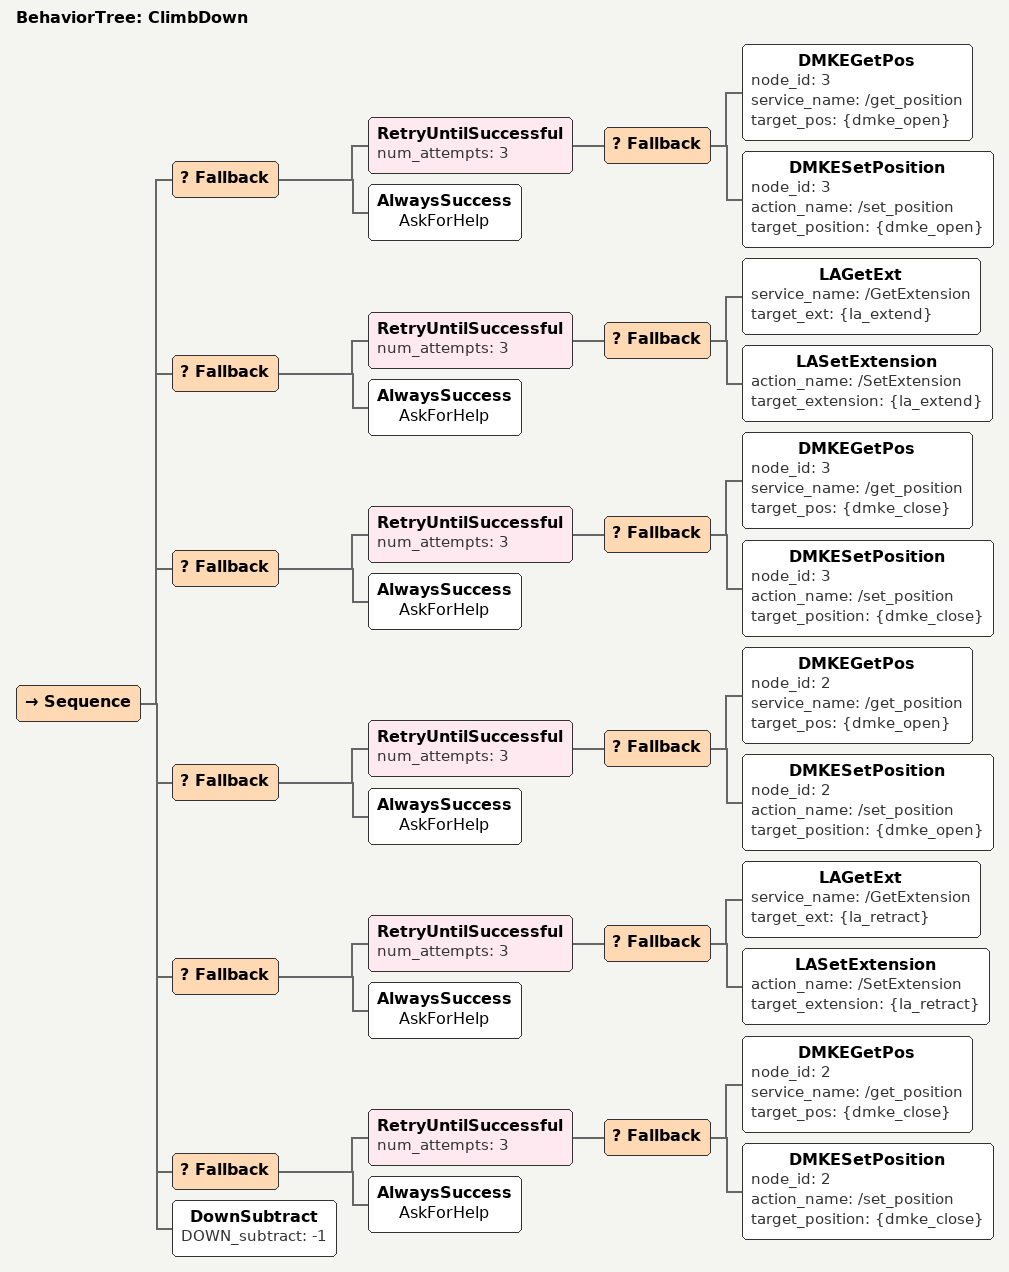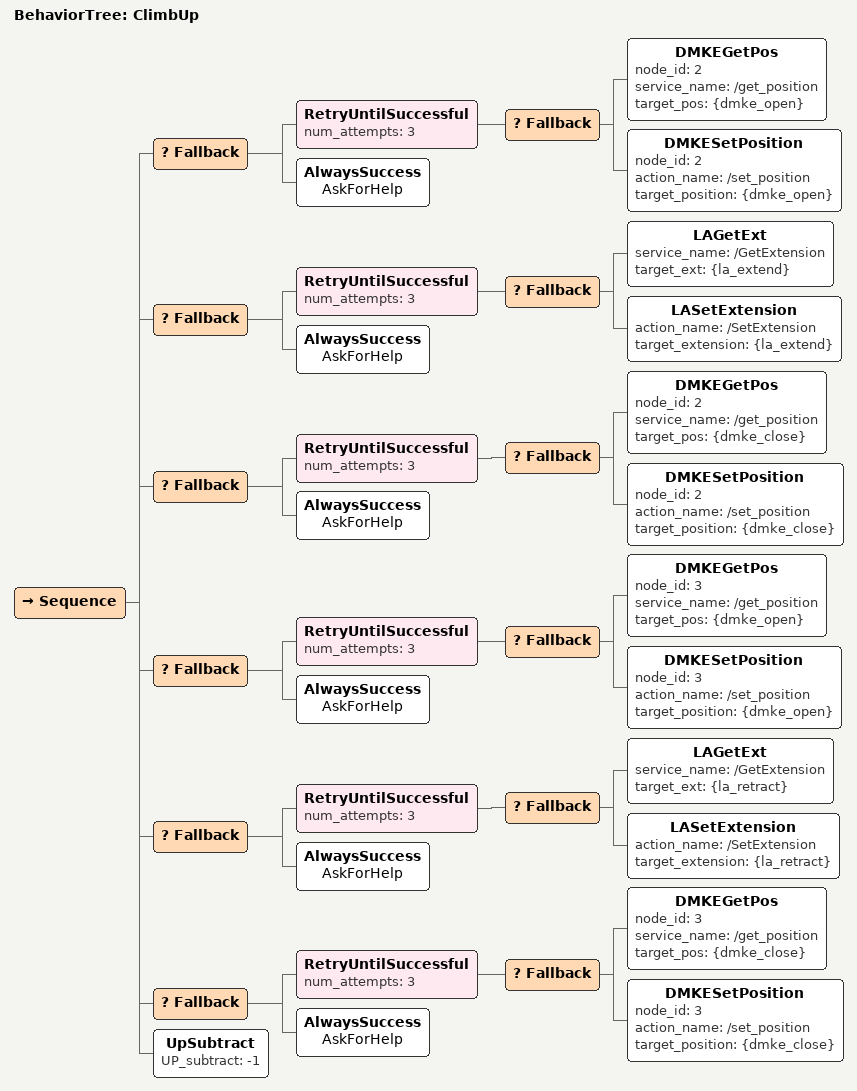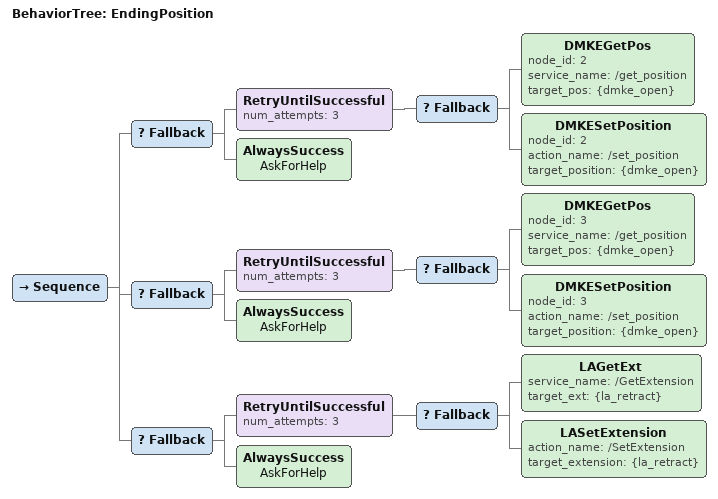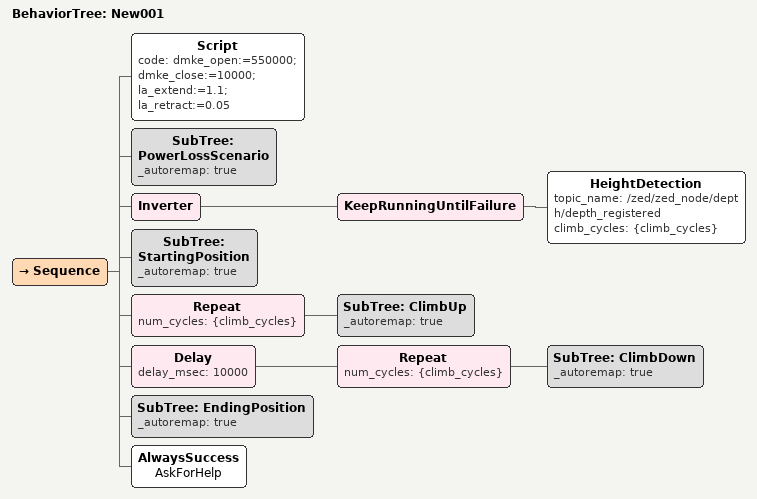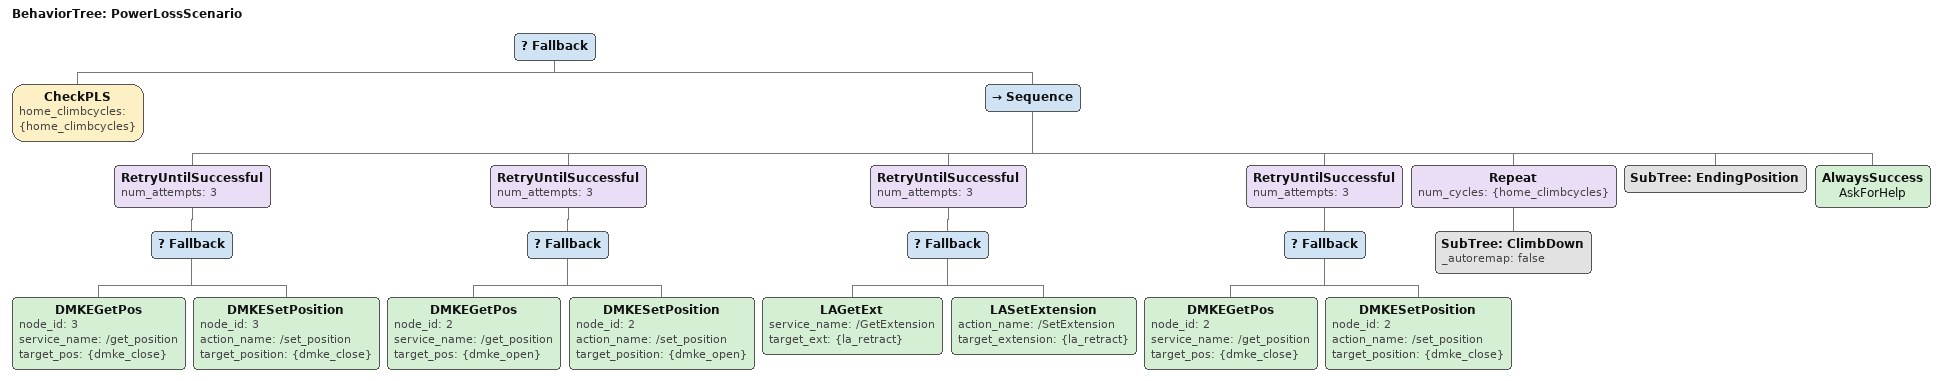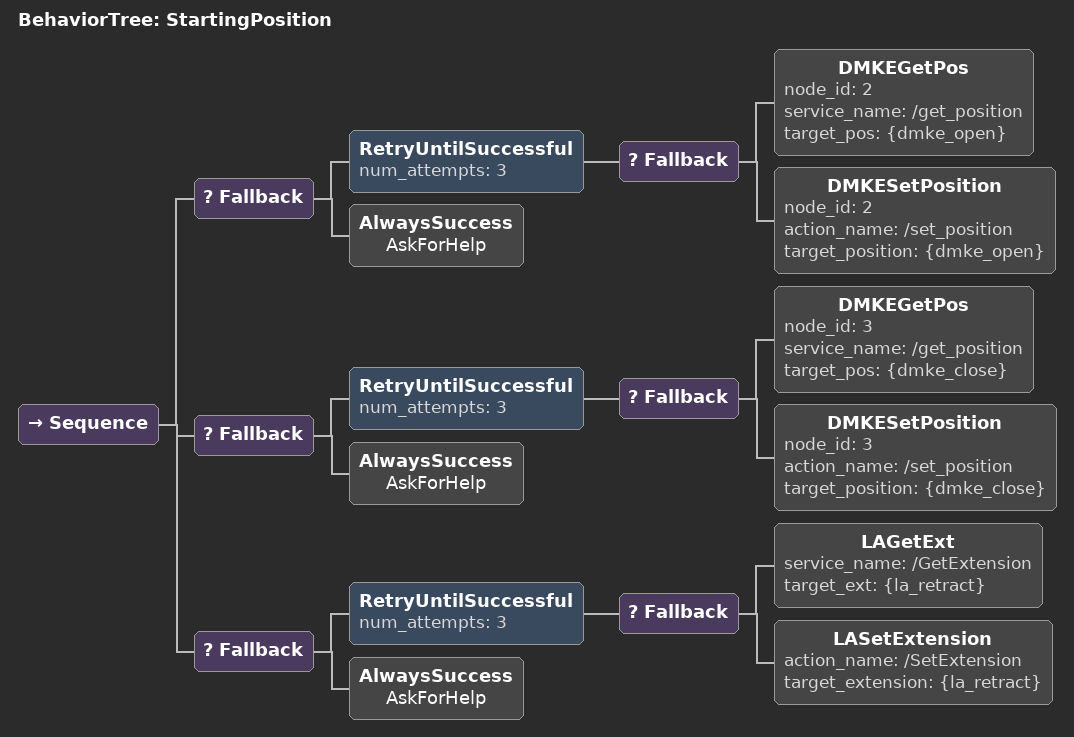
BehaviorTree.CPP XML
<?xml version="1.0" encoding="UTF-8"?>
<root BTCPP_format="4">
  <BehaviorTree ID="ClimbDown">
    <Sequence>
      <Fallback>
        <RetryUntilSuccessful num_attempts="3">
          <Fallback>
            <DMKEGetPos node_id="3"
                        service_name="/get_position"
                        target_pos="{dmke_open}"/>
            <DMKESetPosition node_id="3"
                             action_name="/set_position"
                             target_position="{dmke_open}"/>
          </Fallback>
        </RetryUntilSuccessful>
        <AlwaysSuccess name="AskForHelp"/>
      </Fallback>
      <Fallback>
        <RetryUntilSuccessful num_attempts="3">
          <Fallback>
            <LAGetExt service_name="/GetExtension"
                      target_ext="{la_extend}"/>
            <LASetExtension action_name="/SetExtension"
                            target_extension="{la_extend}"/>
          </Fallback>
        </RetryUntilSuccessful>
        <AlwaysSuccess name="AskForHelp"/>
      </Fallback>
      <Fallback>
        <RetryUntilSuccessful num_attempts="3">
          <Fallback>
            <DMKEGetPos node_id="3"
                        service_name="/get_position"
                        target_pos="{dmke_close}"/>
            <DMKESetPosition node_id="3"
                             action_name="/set_position"
                             target_position="{dmke_close}"/>
          </Fallback>
        </RetryUntilSuccessful>
        <AlwaysSuccess name="AskForHelp"/>
      </Fallback>
      <Fallback>
        <RetryUntilSuccessful num_attempts="3">
          <Fallback>
            <DMKEGetPos node_id="2"
                        service_name="/get_position"
                        target_pos="{dmke_open}"/>
            <DMKESetPosition node_id="2"
                             action_name="/set_position"
                             target_position="{dmke_open}"/>
          </Fallback>
        </RetryUntilSuccessful>
        <AlwaysSuccess name="AskForHelp"/>
      </Fallback>
      <Fallback>
        <RetryUntilSuccessful num_attempts="3">
          <Fallback>
            <LAGetExt service_name="/GetExtension"
                      target_ext="{la_retract}"/>
            <LASetExtension action_name="/SetExtension"
                            target_extension="{la_retract}"/>
          </Fallback>
        </RetryUntilSuccessful>
        <AlwaysSuccess name="AskForHelp"/>
      </Fallback>
      <Fallback>
        <RetryUntilSuccessful num_attempts="3">
          <Fallback>
            <DMKEGetPos node_id="2"
                        service_name="/get_position"
                        target_pos="{dmke_close}"/>
            <DMKESetPosition node_id="2"
                             action_name="/set_position"
                             target_position="{dmke_close}"/>
          </Fallback>
        </RetryUntilSuccessful>
        <AlwaysSuccess name="AskForHelp"/>
      </Fallback>
      <DownSubtract DOWN_subtract="-1"/>
    </Sequence>
  </BehaviorTree>

  <BehaviorTree ID="ClimbUp">
    <Sequence>
      <Fallback>
        <RetryUntilSuccessful num_attempts="3">
          <Fallback>
            <DMKEGetPos node_id="2"
                        service_name="/get_position"
                        target_pos="{dmke_open}"/>
            <DMKESetPosition node_id="2"
                             action_name="/set_position"
                             target_position="{dmke_open}"/>
          </Fallback>
        </RetryUntilSuccessful>
        <AlwaysSuccess name="AskForHelp"/>
      </Fallback>
      <Fallback>
        <RetryUntilSuccessful num_attempts="3">
          <Fallback>
            <LAGetExt service_name="/GetExtension"
                      target_ext="{la_extend}"/>
            <LASetExtension action_name="/SetExtension"
                            target_extension="{la_extend}"/>
          </Fallback>
        </RetryUntilSuccessful>
        <AlwaysSuccess name="AskForHelp"/>
      </Fallback>
      <Fallback>
        <RetryUntilSuccessful num_attempts="3">
          <Fallback>
            <DMKEGetPos node_id="2"
                        service_name="/get_position"
                        target_pos="{dmke_close}"/>
            <DMKESetPosition node_id="2"
                             action_name="/set_position"
                             target_position="{dmke_close}"/>
          </Fallback>
        </RetryUntilSuccessful>
        <AlwaysSuccess name="AskForHelp"/>
      </Fallback>
      <Fallback>
        <RetryUntilSuccessful num_attempts="3">
          <Fallback>
            <DMKEGetPos node_id="3"
                        service_name="/get_position"
                        target_pos="{dmke_open}"/>
            <DMKESetPosition node_id="3"
                             action_name="/set_position"
                             target_position="{dmke_open}"/>
          </Fallback>
        </RetryUntilSuccessful>
        <AlwaysSuccess name="AskForHelp"/>
      </Fallback>
      <Fallback>
        <RetryUntilSuccessful num_attempts="3">
          <Fallback>
            <LAGetExt service_name="/GetExtension"
                      target_ext="{la_retract}"/>
            <LASetExtension action_name="/SetExtension"
                            target_extension="{la_retract}"/>
          </Fallback>
        </RetryUntilSuccessful>
        <AlwaysSuccess name="AskForHelp"/>
      </Fallback>
      <Fallback>
        <RetryUntilSuccessful num_attempts="3">
          <Fallback>
            <DMKEGetPos node_id="3"
                        service_name="/get_position"
                        target_pos="{dmke_close}"/>
            <DMKESetPosition node_id="3"
                             action_name="/set_position"
                             target_position="{dmke_close}"/>
          </Fallback>
        </RetryUntilSuccessful>
        <AlwaysSuccess name="AskForHelp"/>
      </Fallback>
      <UpSubtract UP_subtract="-1"/>
    </Sequence>
  </BehaviorTree>

  <BehaviorTree ID="EndingPosition">
    <Sequence>
      <Fallback>
        <RetryUntilSuccessful num_attempts="3">
          <Fallback>
            <DMKEGetPos node_id="2"
                        service_name="/get_position"
                        target_pos="{dmke_open}"/>
            <DMKESetPosition node_id="2"
                             action_name="/set_position"
                             target_position="{dmke_open}"/>
          </Fallback>
        </RetryUntilSuccessful>
        <AlwaysSuccess name="AskForHelp"/>
      </Fallback>
      <Fallback>
        <RetryUntilSuccessful num_attempts="3">
          <Fallback>
            <DMKEGetPos node_id="3"
                        service_name="/get_position"
                        target_pos="{dmke_open}"/>
            <DMKESetPosition node_id="3"
                             action_name="/set_position"
                             target_position="{dmke_open}"/>
          </Fallback>
        </RetryUntilSuccessful>
        <AlwaysSuccess name="AskForHelp"/>
      </Fallback>
      <Fallback>
        <RetryUntilSuccessful num_attempts="3">
          <Fallback>
            <LAGetExt service_name="/GetExtension"
                      target_ext="{la_retract}"/>
            <LASetExtension action_name="/SetExtension"
                            target_extension="{la_retract}"/>
          </Fallback>
        </RetryUntilSuccessful>
        <AlwaysSuccess name="AskForHelp"/>
      </Fallback>
    </Sequence>
  </BehaviorTree>

  <BehaviorTree ID="New001">
    <Sequence>
      <Script code="dmke_open:=550000; dmke_close:=10000; la_extend:=1.1; la_retract:=0.05"/>
      <SubTree ID="PowerLossScenario"
               _autoremap="true"/>
      <Inverter>
        <KeepRunningUntilFailure>
          <HeightDetection topic_name="/zed/zed_node/depth/depth_registered"
                           climb_cycles="{climb_cycles}"/>
        </KeepRunningUntilFailure>
      </Inverter>
      <SubTree ID="StartingPosition"
               _autoremap="true"/>
      <Repeat num_cycles="{climb_cycles}">
        <SubTree ID="ClimbUp"
                 _autoremap="true"/>
      </Repeat>
      <Delay delay_msec="10000">
        <Repeat num_cycles="{climb_cycles}">
          <SubTree ID="ClimbDown"
                   _autoremap="true"/>
        </Repeat>
      </Delay>
      <SubTree ID="EndingPosition"
               _autoremap="true"/>
      <AlwaysSuccess name="AskForHelp"/>
    </Sequence>
  </BehaviorTree>

  <BehaviorTree ID="PowerLossScenario">
    <Fallback>
      <CheckPLS home_climbcycles="{home_climbcycles}"/>
      <Sequence>
        <RetryUntilSuccessful num_attempts="3">
          <Fallback>
            <DMKEGetPos node_id="3"
                        service_name="/get_position"
                        target_pos="{dmke_close}"/>
            <DMKESetPosition node_id="3"
                             action_name="/set_position"
                             target_position="{dmke_close}"/>
          </Fallback>
        </RetryUntilSuccessful>
        <RetryUntilSuccessful num_attempts="3">
          <Fallback>
            <DMKEGetPos node_id="2"
                        service_name="/get_position"
                        target_pos="{dmke_open}"/>
            <DMKESetPosition node_id="2"
                             action_name="/set_position"
                             target_position="{dmke_open}"/>
          </Fallback>
        </RetryUntilSuccessful>
        <RetryUntilSuccessful num_attempts="3">
          <Fallback>
            <LAGetExt service_name="/GetExtension"
                      target_ext="{la_retract}"/>
            <LASetExtension action_name="/SetExtension"
                            target_extension="{la_retract}"/>
          </Fallback>
        </RetryUntilSuccessful>
        <RetryUntilSuccessful num_attempts="3">
          <Fallback>
            <DMKEGetPos node_id="2"
                        service_name="/get_position"
                        target_pos="{dmke_close}"/>
            <DMKESetPosition node_id="2"
                             action_name="/set_position"
                             target_position="{dmke_close}"/>
          </Fallback>
        </RetryUntilSuccessful>
        <Repeat num_cycles="{home_climbcycles}">
          <SubTree ID="ClimbDown"
                   _autoremap="false"/>
        </Repeat>
        <SubTree ID="EndingPosition"/>
        <AlwaysSuccess name="AskForHelp"/>
      </Sequence>
    </Fallback>
  </BehaviorTree>

  <BehaviorTree ID="StartingPosition">
    <Sequence>
      <Fallback>
        <RetryUntilSuccessful num_attempts="3">
          <Fallback>
            <DMKEGetPos node_id="2"
                        service_name="/get_position"
                        target_pos="{dmke_open}"/>
            <DMKESetPosition node_id="2"
                             action_name="/set_position"
                             target_position="{dmke_open}"/>
          </Fallback>
        </RetryUntilSuccessful>
        <AlwaysSuccess name="AskForHelp"/>
      </Fallback>
      <Fallback>
        <RetryUntilSuccessful num_attempts="3">
          <Fallback>
            <DMKEGetPos node_id="3"
                        service_name="/get_position"
                        target_pos="{dmke_close}"/>
            <DMKESetPosition node_id="3"
                             action_name="/set_position"
                             target_position="{dmke_close}"/>
          </Fallback>
        </RetryUntilSuccessful>
        <AlwaysSuccess name="AskForHelp"/>
      </Fallback>
      <Fallback>
        <RetryUntilSuccessful num_attempts="3">
          <Fallback>
            <LAGetExt service_name="/GetExtension"
                      target_ext="{la_retract}"/>
            <LASetExtension action_name="/SetExtension"
                            target_extension="{la_retract}"/>
          </Fallback>
        </RetryUntilSuccessful>
        <AlwaysSuccess name="AskForHelp"/>
      </Fallback>
    </Sequence>
  </BehaviorTree>

</root>
